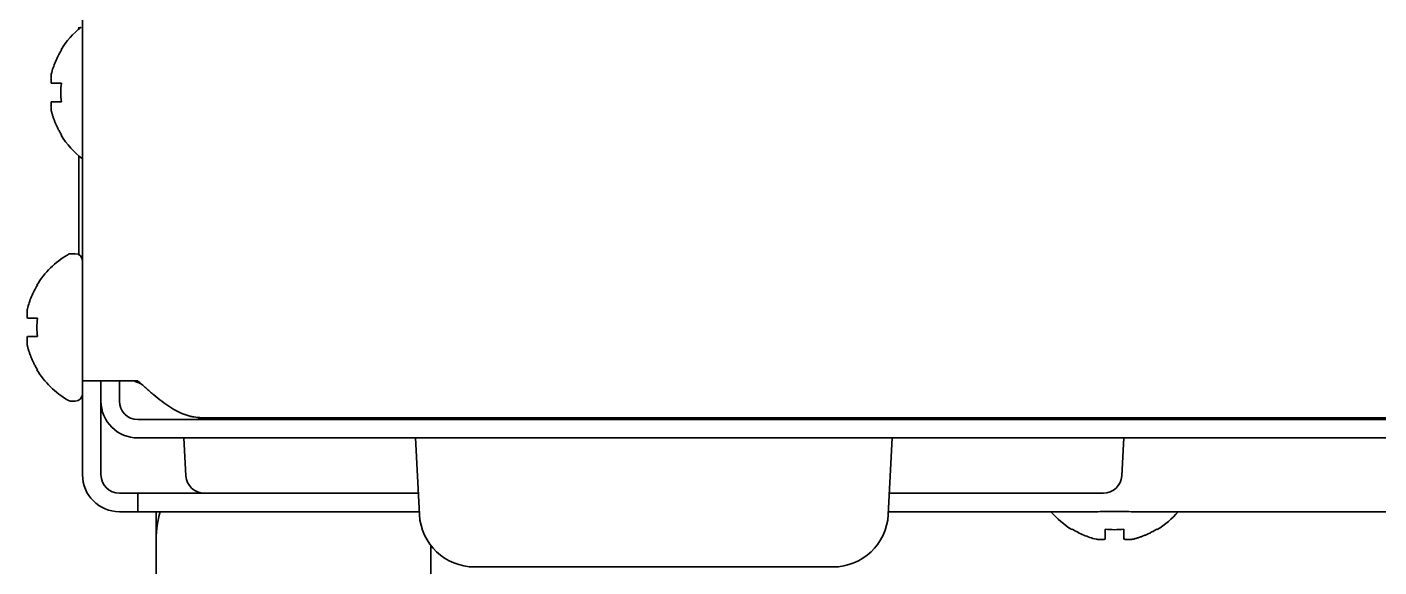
# Model space of a CAD drawing. Extents: x 5819 to 10669, y -850 to 3886.
# Drawn here: x 9528.5 to 9601.8, y 1363.8 to 1393.1 of the extents above; entities that cross this region are included whole.
import ezdxf

# ---------------------------------------------------------------- set-up
doc = ezdxf.new("R2010")
doc.units = 0
doc.header["$LTSCALE"] = 5
doc.layers.add('1', color=7, linetype='CONTINUOUS', true_color=0xffffff)

msp = doc.modelspace()

# ---------------------------------------------------------------- linework, layer by layer
at = {"layer": '1', "color": 7, "linetype": 'Continuous', "lineweight": 35}
for p, q in [((9531.473, 1373.926), (9531.473, 2390.96)), ((9531.273, 1393.025), (9531.273, 1393.126)), ((9530.295, 1391.876), (9530.328, 1391.876)), ((9530.328, 1387.276), (9530.295, 1387.276)), ((9531.273, 1380.773), (9531.273, 1386.127)), ((9531.073, 1380.826), (9530.873, 1380.826)), ((9528.995, 1379.126), (9529.028, 1379.126)), ((9529.028, 1374.526), (9528.995, 1374.526)), ((9531.473, 1368.826), (9531.473, 1373.926)), ((9531.473, 1373.926), (9533.473, 1373.926)), ((9532.473, 1372.826), (9532.473, 1373.926)), ((9533.473, 1372.826), (9533.473, 1373.926)), ((9533.473, 1373.926), (9534.473, 1373.926)), ((9530.873, 1372.826), (9531.073, 1372.826)), ((9532.473, 1372.814), (9532.473, 1368.826)), ((9537.937, 1371.926), (9537.737, 1371.926)), ((9537.937, 1371.926), (10529.009, 1371.926)), ((9538.721, 1371.826), (9538.722, 1371.926)), ((9545.244, 1371.826), (9545.262, 1371.926)), ((9549.405, 1371.826), (9549.459, 1371.926)), ((9549.478, 1371.926), (9549.483, 1371.826)), ((9575.468, 1371.926), (9575.462, 1371.826)), ((9575.468, 1371.926), (9575.462, 1371.826)), ((9575.541, 1371.826), (9575.487, 1371.926)), ((9575.541, 1371.826), (9575.487, 1371.926)), ((9579.702, 1371.826), (9579.684, 1371.926)), ((9579.702, 1371.826), (9579.684, 1371.926)), ((9586.173, 1371.926), (9586.173, 1371.826)), ((9586.173, 1371.926), (9586.173, 1371.826)), ((9589.573, 1371.826), (9589.573, 1371.926)), ((9534.473, 1371.826), (9956.773, 1371.826)), ((10531.473, 1370.826), (9534.473, 1370.826)), ((9537.08, 1368.774), (9536.973, 1370.826)), ((9549.536, 1370.826), (9549.754, 1366.669)), ((9575.41, 1370.826), (9575.192, 1366.669)), ((9587.973, 1370.826), (9587.865, 1368.774)), ((9533.473, 1367.826), (9534.473, 1367.826)), ((9534.473, 1366.826), (9534.473, 1367.826)), ((9534.473, 1367.826), (9536.473, 1367.826)), ((9538.079, 1367.826), (9536.473, 1367.826)), ((9538.079, 1367.826), (9539.077, 1367.826)), ((9539.077, 1367.826), (9549.693, 1367.826)), ((9575.252, 1367.826), (9585.869, 1367.826)), ((9585.869, 1367.826), (9586.867, 1367.826)), ((9533.473, 1366.826), (9534.473, 1366.826)), ((9536.473, 1366.826), (9534.473, 1366.826)), ((9535.473, 1365.326), (9535.473, 1366.826)), ((9549.745, 1366.826), (9536.473, 1366.826)), ((9575.2, 1366.826), (9586.441, 1366.826)), ((9588.504, 1366.826), (9610.44, 1366.826)), ((9535.473, 1365.326), (9535.473, 1360.826)), ((9585.173, 1365.848), (9585.173, 1365.881)), ((9589.773, 1365.881), (9589.773, 1365.848)), ((9550.373, 1360.817), (9550.373, 1364.995)), ((9552.75, 1363.826), (9572.196, 1363.826)), ((9552.75, 1363.826), (9572.196, 1363.826))]:
    msp.add_line(p, q, dxfattribs=at)
for centre, radius, start, end in [((9534.393, 1389.377), 4.8, 128.64635, 148.41865), ((9534.075, 1389.576), 3.78, 172.39595, 179.99653), ((9534.075, 1389.576), 3.78, 180.00345, 187.60407), ((9534.393, 1389.775), 4.8, 211.58373, 232.53083), ((9533.093, 1376.627), 4.8, 120.30118, 148.62729), ((9530.873, 1380.426), 0.4, 90, 120.30118), ((9531.073, 1380.426), 0.4, 0, 90), ((9533.093, 1377.025), 4.8, 211.37271, 239.69882), ((9530.873, 1373.226), 0.4, 239.69882, 270), ((9531.073, 1373.226), 0.4, 270, 0), ((9534.473, 1372.826), 2, 180, 270), ((9534.473, 1372.826), 1, 180, 270), ((9547.673, 1372.826), 1, 270, 295.84269), ((9577.273, 1372.826), 1, 244.15731, 270), ((9577.273, 1372.826), 1, 244.15731, 270), ((9533.473, 1368.826), 2, 180, 270), ((9533.473, 1368.826), 1, 180, 270), ((9538.079, 1368.826), 1, 183, 270), ((9586.867, 1368.826), 1, 270, 357), ((9540.973, 1365.326), 5.5, 164.17261, 180), ((9587.672, 1369.946), 4.8, 220.54165, 238.41865), ((9587.274, 1369.946), 4.8, 301.58373, 319.45834), ((9552.75, 1366.826), 3, 183, 270), ((9572.196, 1366.826), 3, 270, 357), ((9587.473, 1369.628), 3.78, 262.39595, 269.99653), ((9587.473, 1369.628), 3.78, 270.00345, 277.60407)]:
    msp.add_arc(centre, radius, start, end, dxfattribs=at)
for points, knots in [([(9530.328, 1391.876), (9530.203, 1391.673), (9530.096, 1391.463), (9529.958, 1391.138), (9529.916, 1391.028), (9529.84, 1390.805), (9529.807, 1390.691), (9529.777, 1390.576)], [0, 0, 0, 0, 0.5, 0.5, 0.75, 0.75, 1, 1, 1, 1]), ([(9530.328, 1389.076), (9530.203, 1389.076), (9530.096, 1389.076), (9529.958, 1389.076), (9529.916, 1389.076), (9529.84, 1389.076), (9529.807, 1389.076), (9529.777, 1389.076)], [0, 0, 0, 0, 0.5, 0.5, 0.75, 0.75, 1, 1, 1, 1]), ([(9529.028, 1379.126), (9528.903, 1378.923), (9528.796, 1378.713), (9528.658, 1378.388), (9528.616, 1378.278), (9528.54, 1378.055), (9528.507, 1377.941), (9528.477, 1377.826)], [0, 0, 0, 0, 0.5, 0.5, 0.75, 0.75, 1, 1, 1, 1]), ([(9529.028, 1376.326), (9528.903, 1376.326), (9528.796, 1376.326), (9528.658, 1376.326), (9528.616, 1376.326), (9528.54, 1376.326), (9528.507, 1376.326), (9528.477, 1376.326)], [0, 0, 0, 0, 0.5, 0.5, 0.75, 0.75, 1, 1, 1, 1]), ([(9534.473, 1373.926), (9534.616, 1373.796), (9534.76, 1373.666), (9534.976, 1373.474), (9535.048, 1373.41), (9535.157, 1373.316), (9535.193, 1373.284), (9535.266, 1373.222), (9535.302, 1373.192), (9535.483, 1373.04), (9535.627, 1372.924), (9535.915, 1372.707), (9536.059, 1372.605), (9536.351, 1372.418), (9536.495, 1372.335), (9536.783, 1372.19), (9536.926, 1372.129), (9537.142, 1372.054), (9537.215, 1372.031), (9537.306, 1372.007), (9537.324, 1372.003), (9537.36, 1371.994), (9537.415, 1371.981), (9537.469, 1371.971), (9537.65, 1371.939), (9537.793, 1371.926), (9537.937, 1371.926)], [0, 0, 0, 0, 0.125, 0.125, 0.1875, 0.1875, 0.21875, 0.21875, 0.25, 0.25, 0.375, 0.375, 0.5, 0.5, 0.625, 0.625, 0.75, 0.75, 0.8125, 0.8125, 0.828125, 0.828125, 0.84375, 0.875, 0.875, 1, 1, 1, 1]), ([(9586.441, 1366.826), (9586.61, 1366.826), (9586.78, 1366.828), (9587.124, 1366.83), (9587.298, 1366.831), (9587.648, 1366.831), (9587.822, 1366.83), (9588.165, 1366.828), (9588.336, 1366.826), (9588.504, 1366.826)], [0, 0, 0, 0, 0.25, 0.25, 0.5, 0.5, 0.75, 0.75, 1, 1, 1, 1]), ([(9585.173, 1365.881), (9585.376, 1365.757), (9585.586, 1365.649), (9585.911, 1365.511), (9586.021, 1365.469), (9586.244, 1365.393), (9586.358, 1365.36), (9586.473, 1365.33)], [0, 0, 0, 0, 0.5, 0.5, 0.75, 0.75, 1, 1, 1, 1]), ([(9587.973, 1365.881), (9587.973, 1365.757), (9587.973, 1365.649), (9587.973, 1365.511), (9587.973, 1365.469), (9587.973, 1365.393), (9587.973, 1365.36), (9587.973, 1365.33)], [0, 0, 0, 0, 0.5, 0.5, 0.75, 0.75, 1, 1, 1, 1])]:
    msp.add_open_spline(points, degree=3, knots=knots, dxfattribs=at)
for points in [[(9529.777, 1390.576), (9529.774, 1390.55), (9529.768, 1390.499), (9529.763, 1390.425), (9529.761, 1390.353), (9529.761, 1390.283), (9529.764, 1390.214), (9529.769, 1390.145), (9529.774, 1390.099), (9529.777, 1390.076)], [(9529.777, 1390.076), (9529.791, 1390.076), (9529.821, 1390.076), (9529.871, 1390.076), (9529.928, 1390.076), (9529.989, 1390.076), (9530.055, 1390.076), (9530.13, 1390.076), (9530.217, 1390.076), (9530.289, 1390.076), (9530.328, 1390.076)], [(9529.777, 1389.076), (9529.774, 1389.052), (9529.769, 1389.005), (9529.764, 1388.934), (9529.761, 1388.862), (9529.761, 1388.791), (9529.764, 1388.719), (9529.769, 1388.648), (9529.774, 1388.6), (9529.777, 1388.576)], [(9529.777, 1388.576), (9529.791, 1388.522), (9529.821, 1388.414), (9529.871, 1388.252), (9529.928, 1388.093), (9529.989, 1387.938), (9530.055, 1387.786), (9530.13, 1387.63), (9530.217, 1387.463), (9530.289, 1387.34), (9530.328, 1387.276)], [(9528.477, 1377.826), (9528.474, 1377.802), (9528.469, 1377.755), (9528.464, 1377.684), (9528.461, 1377.612), (9528.461, 1377.541), (9528.464, 1377.469), (9528.469, 1377.398), (9528.474, 1377.35), (9528.477, 1377.326)], [(9528.477, 1377.326), (9528.491, 1377.326), (9528.521, 1377.326), (9528.571, 1377.326), (9528.628, 1377.326), (9528.689, 1377.326), (9528.755, 1377.326), (9528.83, 1377.326), (9528.917, 1377.326), (9528.989, 1377.326), (9529.028, 1377.326)], [(9529.028, 1377.326), (9529.006, 1377.159), (9528.984, 1376.826), (9529.006, 1376.493), (9529.028, 1376.326)], [(9528.477, 1376.326), (9528.474, 1376.3), (9528.468, 1376.249), (9528.463, 1376.175), (9528.461, 1376.103), (9528.461, 1376.033), (9528.464, 1375.964), (9528.469, 1375.895), (9528.474, 1375.849), (9528.477, 1375.826)], [(9528.477, 1375.826), (9528.491, 1375.772), (9528.521, 1375.664), (9528.571, 1375.502), (9528.628, 1375.343), (9528.689, 1375.188), (9528.755, 1375.036), (9528.83, 1374.88), (9528.917, 1374.713), (9528.989, 1374.59), (9529.028, 1374.526)], [(9534.273, 1373.926), (9534.406, 1373.866), (9534.538, 1373.806), (9534.67, 1373.747)], [(9586.473, 1365.33), (9586.499, 1365.327), (9586.55, 1365.321), (9586.624, 1365.316), (9586.696, 1365.314), (9586.766, 1365.314), (9586.835, 1365.317), (9586.904, 1365.322), (9586.95, 1365.327), (9586.973, 1365.33)], [(9586.973, 1365.33), (9586.973, 1365.344), (9586.973, 1365.374), (9586.973, 1365.425), (9586.973, 1365.481), (9586.973, 1365.542), (9586.973, 1365.608), (9586.973, 1365.683), (9586.973, 1365.77), (9586.973, 1365.842), (9586.973, 1365.881)], [(9587.973, 1365.33), (9587.997, 1365.327), (9588.044, 1365.322), (9588.115, 1365.317), (9588.187, 1365.314), (9588.258, 1365.314), (9588.33, 1365.317), (9588.401, 1365.322), (9588.449, 1365.327), (9588.473, 1365.33)], [(9588.473, 1365.33), (9588.527, 1365.344), (9588.635, 1365.374), (9588.797, 1365.425), (9588.956, 1365.481), (9589.111, 1365.542), (9589.263, 1365.608), (9589.419, 1365.683), (9589.586, 1365.77), (9589.709, 1365.842), (9589.773, 1365.881)]]:
    msp.add_open_spline(points, degree=3, dxfattribs=at)

doc.saveas('drawing.dxf')
